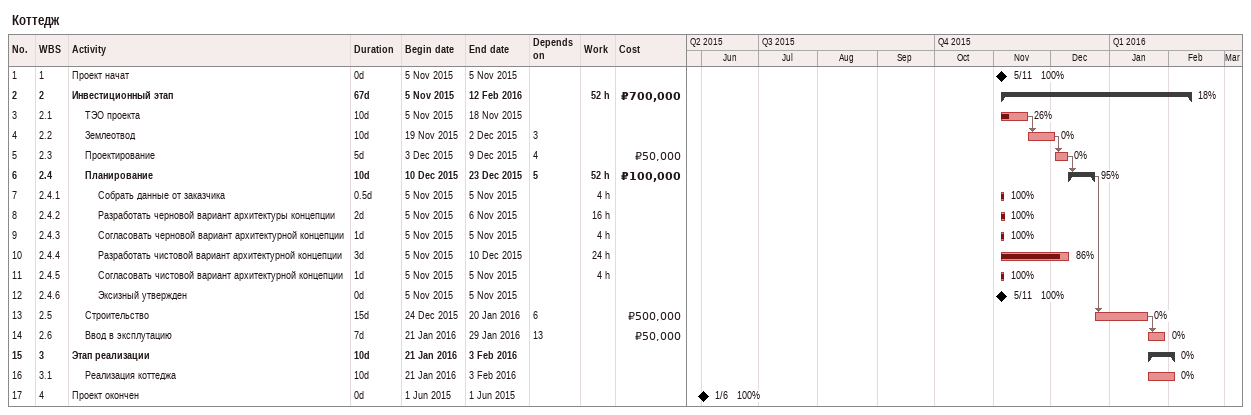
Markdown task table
Коттедж

| ID | WBS | Task | Duration | Start | Finish | Predecessors | % complete | Work (h) | Cost (₽) |
|---|---|---|---|---|---|---|---|---|---|
| 1 | 1 | Проект начат | 0d | 2015-11-05 | 2015-11-05 |  | 100 |  |  |
| 2 | 2 | **Инвестиционный этап** | 67d | 2015-11-05 | 2016-02-12 |  | 18 | 52 | 700000 |
| 3 | 2.1 | ТЭО проекта | 10d | 2015-11-05 | 2015-11-18 |  | 26 |  |  |
| 4 | 2.2 | Землеотвод | 10d | 2015-11-19 | 2015-12-02 | 3 | 0 |  |  |
| 5 | 2.3 | Проектирование | 5d | 2015-12-03 | 2015-12-09 | 4 | 0 |  | 50000 |
| 6 | 2.4 | **Планирование** | 10d | 2015-12-10 | 2015-12-23 | 5 | 95 | 52 | 100000 |
| 7 | 2.4.1 | Собрать данные от заказчика | 0.5d | 2015-11-05 | 2015-11-05 |  | 100 | 4 |  |
| 8 | 2.4.2 | Разработать черновой вариант архитектуры концепции | 2d | 2015-11-05 | 2015-11-06 |  | 100 | 16 |  |
| 9 | 2.4.3 | Согласовать черновой вариант архитектурной концепции | 1d | 2015-11-05 | 2015-11-05 |  | 100 | 4 |  |
| 10 | 2.4.4 | Разработать чистовой вариант архитектурной концепции | 3d | 2015-11-05 | 2015-12-10 |  | 86 | 24 |  |
| 11 | 2.4.5 | Согласовать чистовой вариант архитектурной концепции | 1d | 2015-11-05 | 2015-11-05 |  | 100 | 4 |  |
| 12 | 2.4.6 | Эксизный утвержден | 0d | 2015-11-05 | 2015-11-05 |  | 100 |  |  |
| 13 | 2.5 | Строительство | 15d | 2015-12-24 | 2016-01-20 | 6 | 0 |  | 500000 |
| 14 | 2.6 | Ввод в эксплутацию | 7d | 2016-01-21 | 2016-01-29 | 13 | 0 |  | 50000 |
| 15 | 3 | **Этап реализации** | 10d | 2016-01-21 | 2016-02-03 |  | 0 |  |  |
| 16 | 3.1 | Реализация коттеджа | 10d | 2016-01-21 | 2016-02-03 |  | 0 |  |  |
| 17 | 4 | Проект окончен | 0d | 2015-06-01 | 2015-06-01 |  | 100 |  |  |
